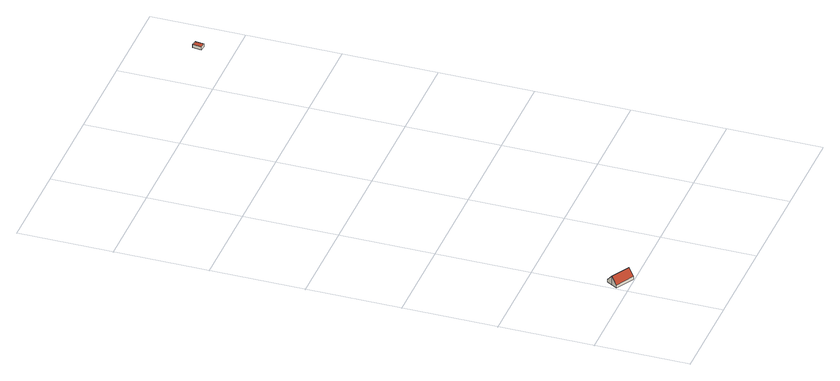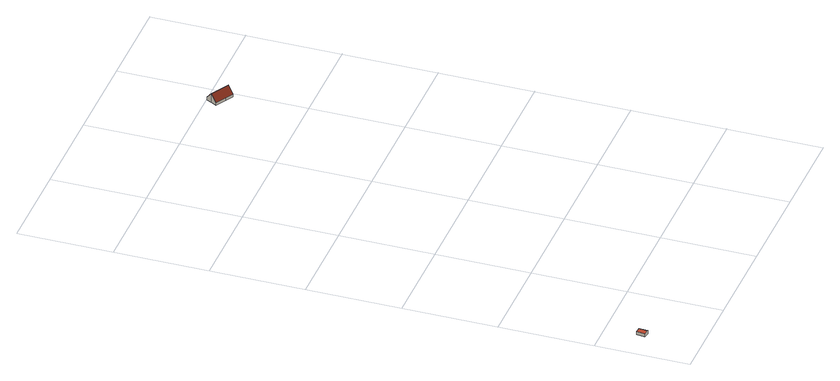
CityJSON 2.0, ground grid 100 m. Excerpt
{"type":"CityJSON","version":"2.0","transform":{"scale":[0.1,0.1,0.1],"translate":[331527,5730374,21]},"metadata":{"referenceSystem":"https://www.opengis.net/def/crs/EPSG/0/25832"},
"CityObjects":{
"building1":{"type":"Building","attributes":{"Geometrietyp2DReferenz":"3000","Gemeindeschluessel":"05170048","function":"31001_1210","roofType":"3100","measuredHeight":10.69},"address":[{"country":"Germany","locality":"Wesel","thoroughfareNumber":"37","thoroughfareName":"Bislicher Wald"}],"geometry":[{"type":"Solid","lod":"2","boundaries":[[[[0,1,2,3]],[[4,5,1,0]],[[6,7,5,4]],[[8,9,7,6]],[[10,11,9,8]],[[12,13,11,10]],[[3,2,13,12]],[[3,12,10,0]],[[8,6,4,0,10]],[[1,5,7,9,11,13,2]]]],"semantics":{"surfaces":[{"type":"WallSurface"},{"type":"RoofSurface"},{"type":"GroundSurface"}],"values":[[0,0,0,0,0,0,0,1,1,2]]}}]},
"building2":{"type":"Building","attributes":{"Geometrietyp2DReferenz":"3000","Gemeindeschluessel":"05170012","function":"51009_1610","roofType":"1000","measuredHeight":3.59},"geometry":[{"type":"Solid","lod":"2","boundaries":[[[[14,15,16,17]],[[18,19,15,14]],[[20,21,19,18]],[[17,16,21,20]],[[18,14,17,20]],[[15,19,21,16]]]],"semantics":{"surfaces":[{"type":"WallSurface"},{"type":"RoofSurface"},{"type":"GroundSurface"}],"values":[[0,0,0,0,1,2]]}}]}
},
"vertices":[
[40,176,123],[40,176,16],[7,115,16],[7,115,48],[74,236,48],[74,236,16],[158,189,48],[158,189,16],[271,127,48],[271,127,16],[238,67,123],[238,67,16],[205,7,48],[205,7,16],
[2679,5325,38],[2679,5325,2],[2688,5421,2],[2688,5421,38],[2617,5331,38],[2617,5331,2],[2627,5427,38],[2627,5427,2]
]}
